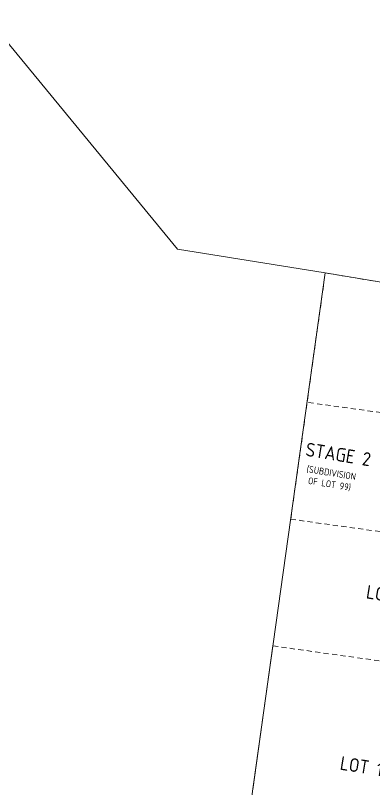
# Model space of a CAD drawing. Header units: metres. Extents: x 301573 to 308964, y 6278036 to 6284182.
# Drawn here: x 302657.6 to 302762.6, y 6282935.4 to 6283162.5 of the extents above; entities that cross this region are included whole.
import ezdxf

# ---------------------------------------------------------------- set-up
doc = ezdxf.new("R2010")
doc.units = ezdxf.units.M
doc.linetypes.add('Dash', pattern=[5, 3, -2])
doc.layers.add('_User Miscellaneous2', color=31, linetype='Continuous', lineweight=13, transparency=0.3)
doc.layers.add('Cadastre Developer_SP_NEW', color=70, linetype='Continuous', lineweight=15)
doc.layers.add('Cadastre Land Parcels_SP_EXT', color=95, linetype='Continuous', lineweight=15)
doc.styles.add('DevPlan', font='isocp.shx', dxfattribs={"height": 2})

msp = doc.modelspace()

# ---------------------------------------------------------------- linework, layer by layer
at = {"layer": '_User Miscellaneous2', "linetype": 'Dash', "ltscale": 0.5}
for p, q in [((302738.35351, 6283014.49851), (302743.15547, 6283048.82664)), ((302804.19301, 6283005.31947), (302738.35351, 6283014.49851)), ((302733.14389, 6282977.25676), (302798.96315, 6282968.04975))]:
    msp.add_line(p, q, dxfattribs=at)
at = {"layer": '_User Miscellaneous2', "linetype": 'Dash', "ltscale": 0.5, "flags": 128}
msp.add_lwpolyline([(302748.47333, 6283086.84308), (302827.32769, 6283073.63963), (302816.61358, 6283008.59931), (302810.69338, 6283009.57464), (302815.49241, 6283038.70794), (302743.15597, 6283048.83027)], close=True, dxfattribs=at)
at = {"layer": 'Cadastre Developer_SP_NEW'}
msp.add_line((302727.23823, 6282935.03781), (302733.14389, 6282977.25676), dxfattribs=at)
at = {"layer": 'Cadastre Land Parcels_SP_EXT', "linetype": 'Continuous'}
msp.add_lwpolyline([(302639.03102, 6283174.33796), (302705.10002, 6283093.80599), (302748.47333, 6283086.84308), (302876.089, 6283065.47498), (303006.5394, 6283044.33178), (303005.01399, 6283105.03996), (303065.63596, 6283095.11199), (303063.98202, 6283157.82099), (303059.53703, 6283272.10803)], dxfattribs=at)
msp.add_lwpolyline([(302547.025, 6282567.99097), (302552.66397, 6282563.89897), (302598.10899, 6282861.65497), (302714.46628, 6282843.73403), (302748.47333, 6283086.84308), (302705.10002, 6283093.80599), (302639.03102, 6283174.33796), (302547.025, 6282567.99097)], close=True, dxfattribs=at)

# ---------------------------------------------------------------- texts
at = {"layer": '_User Miscellaneous2', "char_height": 4, "attachment_point": 5, "rotation": 350.6456595, "style": 'DevPlan'}
for s, insert in [(' STAGE 2\\P{\\H0.5x;(SUBDIVISION \\POF LOT 99)}', (302750.53069, 6283029.67507)), ('LOT 201', (302769.24272, 6282991.82827)), ('LOT 108', (302761.69322, 6282941.4822))]:
    msp.add_mtext(s, dxfattribs=dict(at, insert=insert))

doc.saveas('drawing.dxf')
